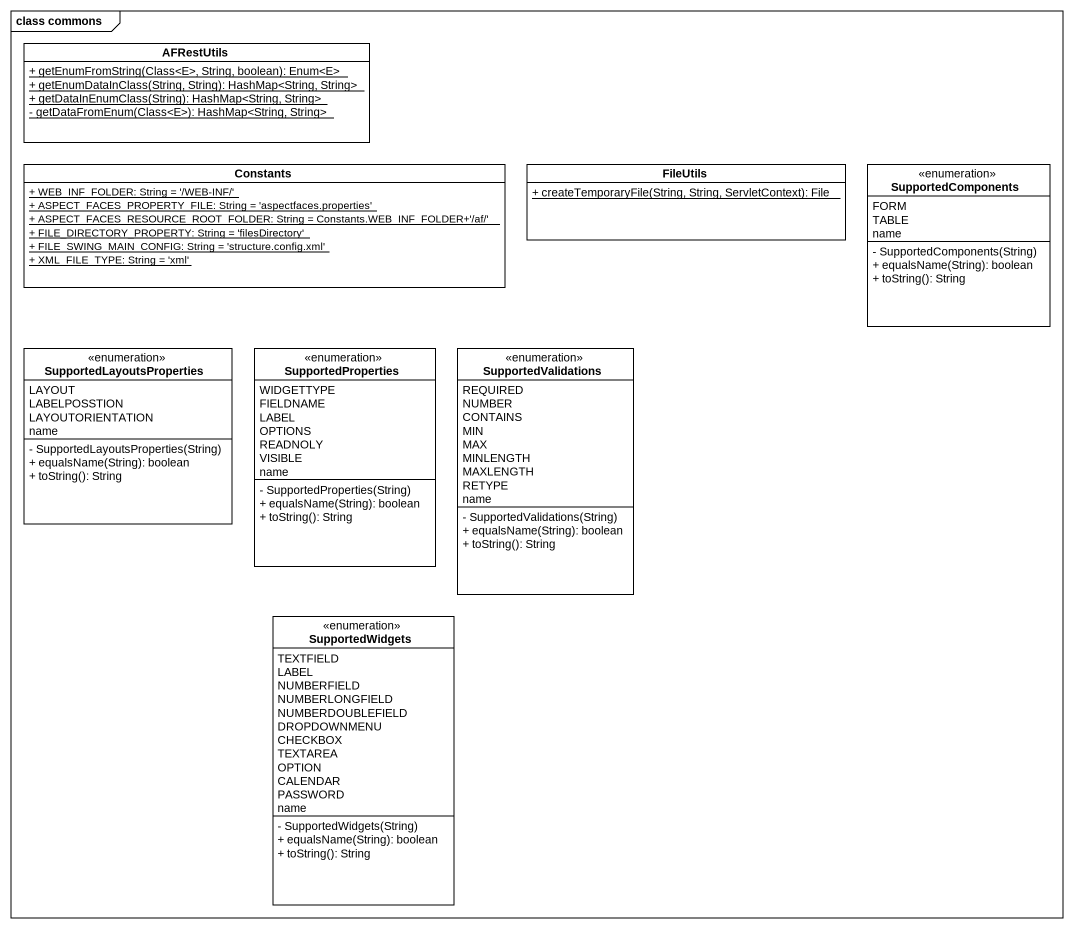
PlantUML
@startuml
mainframe class commons
hide circle
hide empty members
skinparam classAttributeIconSize 0
class AFRestUtils {
  {static} + getEnumFromString(Class<E>, String, boolean): Enum<E>
  {static} + getEnumDataInClass(String, String): HashMap<String, String>
  {static} + getDataInEnumClass(String): HashMap<String, String>
  {static} - getDataFromEnum(Class<E>): HashMap<String, String>
}
class Constants {
  {static} + WEB_INF_FOLDER: String = '/WEB-INF/'
  {static} + ASPECT_FACES_PROPERTY_FILE: String = 'aspectfaces.properties'
  {static} + ASPECT_FACES_RESOURCE_ROOT_FOLDER: String = Constants.WEB_INF_FOLDER+'/af/'
  {static} + FILE_DIRECTORY_PROPERTY: String = 'filesDirectory'
  {static} + FILE_SWING_MAIN_CONFIG: String = 'structure.config.xml'
  {static} + XML_FILE_TYPE: String = 'xml'
}
class FileUtils {
  {static} + createTemporaryFile(String, String, ServletContext): File
}
enum SupportedComponents {
  FORM
  TABLE
  name
  - SupportedComponents(String)
  + equalsName(String): boolean
  + toString(): String
}
enum SupportedLayoutsProperties {
  LAYOUT
  LABELPOSSTION
  LAYOUTORIENTATION
  name
  - SupportedLayoutsProperties(String)
  + equalsName(String): boolean
  + toString(): String
}
enum SupportedProperties {
  WIDGETTYPE
  FIELDNAME
  LABEL
  OPTIONS
  READNOLY
  VISIBLE
  name
  - SupportedProperties(String)
  + equalsName(String): boolean
  + toString(): String
}
enum SupportedValidations {
  REQUIRED
  NUMBER
  CONTAINS
  MIN
  MAX
  MINLENGTH
  MAXLENGTH
  RETYPE
  name
  - SupportedValidations(String)
  + equalsName(String): boolean
  + toString(): String
}
enum SupportedWidgets {
  TEXTFIELD
  LABEL
  NUMBERFIELD
  NUMBERLONGFIELD
  NUMBERDOUBLEFIELD
  DROPDOWNMENU
  CHECKBOX
  TEXTAREA
  OPTION
  CALENDAR
  PASSWORD
  name
  - SupportedWidgets(String)
  + equalsName(String): boolean
  + toString(): String
}
@enduml
